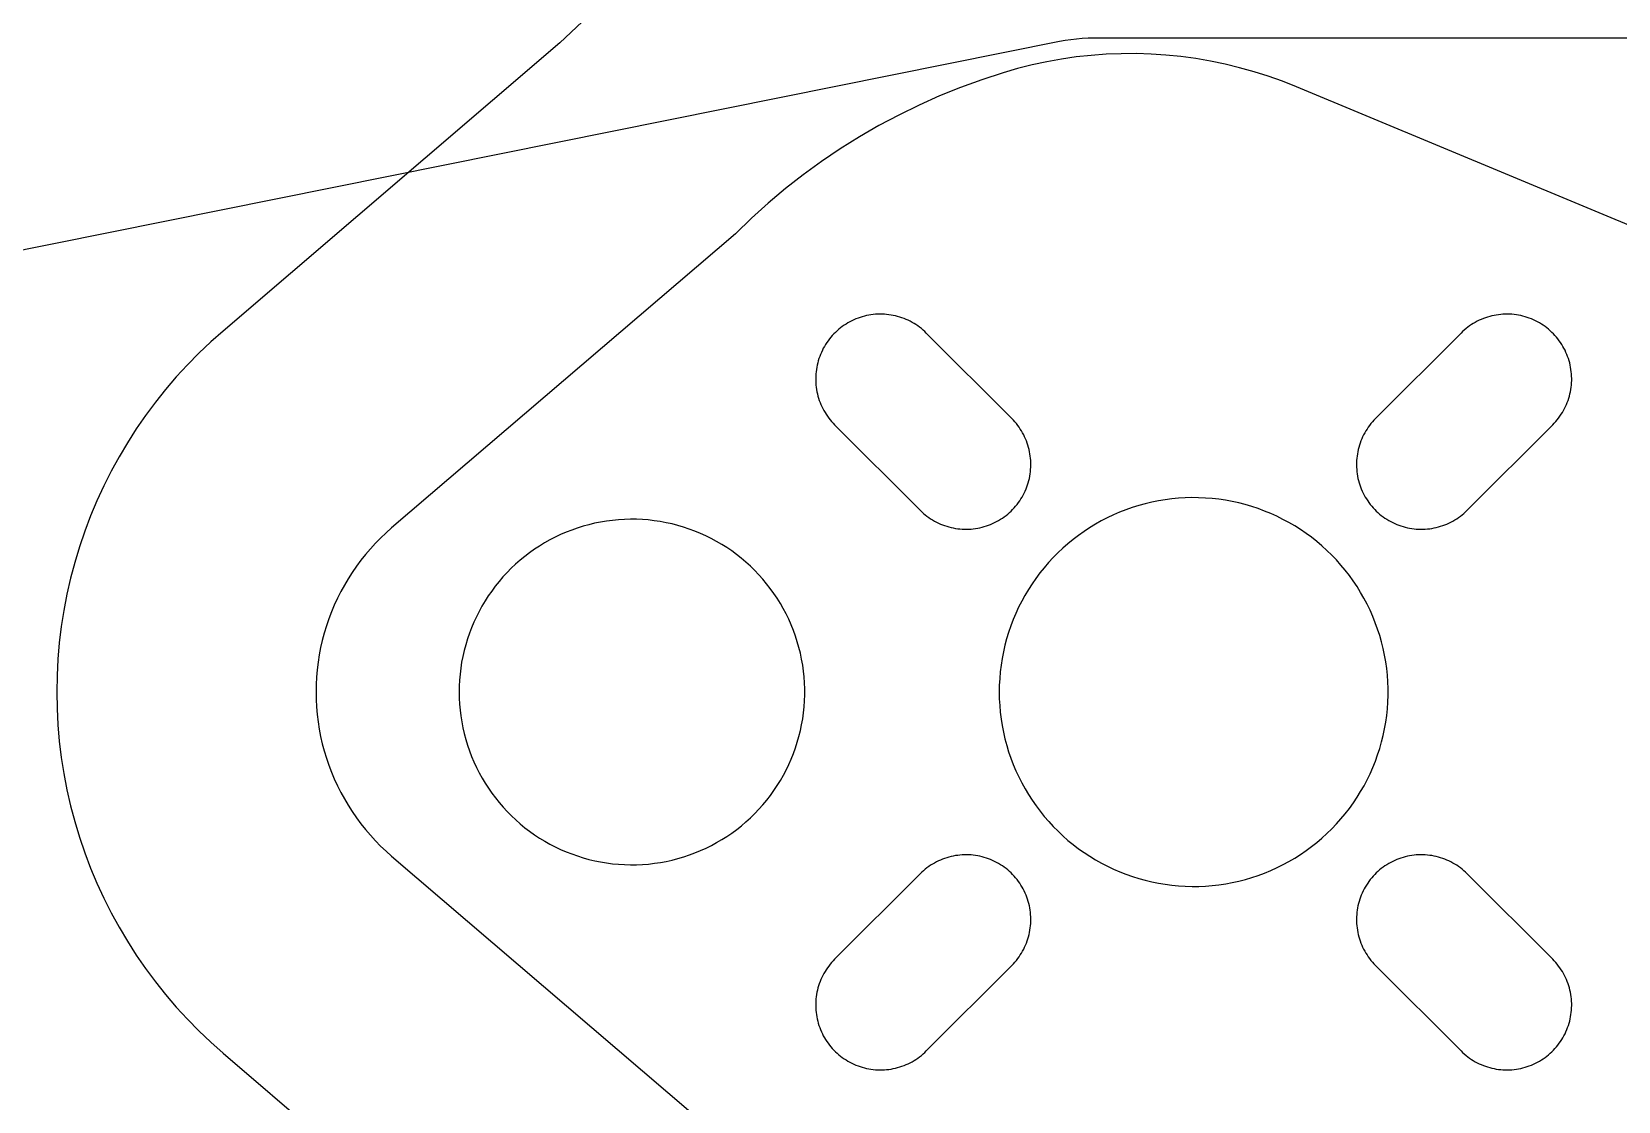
# Model space of a CAD drawing. Header units: millimetres. Extents: x 586 to 986, y -25 to 475.
# Drawn here: x 795.77 to 832.48, y 1.88 to 26.64 of the extents above; entities that cross this region are included whole.
import ezdxf

# ---------------------------------------------------------------- set-up
doc = ezdxf.new("R2010")
doc.units = ezdxf.units.MM
doc.header["$MEASUREMENT"] = 0
doc.layers.add('auxiliares', color=4, linetype='Continuous', true_color=0x00ffff)
doc.layers.add('corte', color=1, linetype='Continuous', true_color=0xff0000)

msp = doc.modelspace()

# ---------------------------------------------------------------- linework, layer by layer
at = {"layer": 'auxiliares'}
for p, q in [((808.505, 26.874), (807.987, 26.385)), ((819.554, 26.424), (819.684, 26.448)), ((819.684, 26.448), (819.815, 26.468)), ((819.815, 26.468), (819.947, 26.483)), ((819.947, 26.483), (820.079, 26.494)), ((820.079, 26.494), (820.211, 26.5)), ((820.211, 26.5), (820.343, 26.503)), ((820.343, 26.503), (892.347, 26.503)), ((792.115, 20.904), (819.554, 26.424)), ((807.987, 26.385), (800.194, 19.716)), ((799.91, 19.464), (799.634, 19.203)), ((800.194, 19.716), (799.91, 19.464)), ((799.634, 19.203), (799.368, 18.932)), ((799.368, 18.932), (799.112, 18.652)), ((798.865, 18.363), (798.628, 18.067)), ((799.112, 18.652), (798.865, 18.363)), ((798.628, 18.067), (798.402, 17.762)), ((798.402, 17.762), (798.186, 17.449)), ((798.186, 17.449), (797.982, 17.13)), ((797.982, 17.13), (797.788, 16.803)), ((797.788, 16.803), (797.606, 16.47)), ((797.606, 16.47), (797.435, 16.131)), ((797.435, 16.131), (797.276, 15.786)), ((797.13, 15.436), (796.995, 15.081)), ((797.276, 15.786), (797.13, 15.436)), ((796.995, 15.081), (796.873, 14.721)), ((796.873, 14.721), (796.763, 14.358)), ((796.763, 14.358), (796.666, 13.991)), ((796.666, 13.991), (796.581, 13.621)), ((796.581, 13.621), (796.51, 13.248)), ((796.51, 13.248), (796.451, 12.873)), ((796.451, 12.873), (796.405, 12.496)), ((796.405, 12.496), (796.372, 12.117)), ((796.372, 12.117), (796.353, 11.738)), ((796.353, 11.738), (796.346, 11.359)), ((796.346, 11.359), (796.353, 10.979)), ((796.353, 10.979), (796.372, 10.6)), ((796.372, 10.6), (796.405, 10.222)), ((796.405, 10.222), (796.451, 9.845)), ((796.451, 9.845), (796.51, 9.47)), ((796.51, 9.47), (796.581, 9.097)), ((796.581, 9.097), (796.666, 8.727)), ((796.666, 8.727), (796.763, 8.36)), ((796.763, 8.36), (796.873, 7.996)), ((796.873, 7.996), (796.995, 7.637)), ((796.995, 7.637), (797.13, 7.282)), ((797.13, 7.282), (797.276, 6.932)), ((797.276, 6.932), (797.435, 6.587)), ((797.435, 6.587), (797.606, 6.247)), ((797.606, 6.247), (797.788, 5.914)), ((797.788, 5.914), (797.982, 5.588)), ((797.982, 5.588), (798.186, 5.268)), ((798.186, 5.268), (798.402, 4.956)), ((798.402, 4.956), (798.628, 4.651)), ((798.628, 4.651), (798.865, 4.354)), ((798.865, 4.354), (799.112, 4.065)), ((799.112, 4.065), (799.368, 3.785)), ((799.368, 3.785), (799.634, 3.515)), ((799.634, 3.515), (799.91, 3.253)), ((799.91, 3.253), (800.194, 3.001)), ((800.194, 3.001), (807.987, -3.668))]:
    msp.add_line(p, q, dxfattribs=at)
at = {"layer": 'corte', "linetype": 'Continuous', "lineweight": 25}
for p, q in [((820.284, 26.097), (819.939, 26.06)), ((820.629, 26.122), (820.284, 26.097)), ((820.976, 26.136), (820.629, 26.122)), ((821.322, 26.137), (820.976, 26.136)), ((821.669, 26.126), (821.322, 26.137)), ((822.014, 26.103), (821.669, 26.126)), ((822.359, 26.069), (822.014, 26.103)), ((822.703, 26.022), (822.359, 26.069)), ((818.58, 25.792), (818.247, 25.696)), ((818.916, 25.877), (818.58, 25.792)), ((819.255, 25.949), (818.916, 25.877)), ((819.596, 26.01), (819.255, 25.949)), ((819.939, 26.06), (819.596, 26.01)), ((823.044, 25.964), (822.703, 26.022)), ((823.384, 25.893), (823.044, 25.964)), ((823.72, 25.811), (823.384, 25.893)), ((824.054, 25.718), (823.72, 25.811)), ((824.384, 25.613), (824.054, 25.718)), ((817.261, 25.355), (816.777, 25.159)), ((817.751, 25.534), (817.261, 25.355)), ((818.247, 25.696), (817.751, 25.534)), ((824.711, 25.496), (824.384, 25.613)), ((825.033, 25.369), (824.711, 25.496)), ((844.81, 17.128), (825.033, 25.369)), ((816.777, 25.159), (816.301, 24.946)), ((815.832, 24.716), (815.372, 24.471)), ((816.301, 24.946), (815.832, 24.716)), ((815.372, 24.471), (814.92, 24.21)), ((814.478, 23.933), (814.045, 23.641)), ((814.92, 24.21), (814.478, 23.933)), ((814.045, 23.641), (813.623, 23.334)), ((813.623, 23.334), (813.212, 23.012)), ((813.212, 23.012), (812.813, 22.677)), ((812.813, 22.677), (812.425, 22.328)), ((812.425, 22.328), (812.05, 21.965)), ((812.05, 21.965), (804.095, 15.157)), ((814.567, 19.848), (814.525, 19.818)), ((814.611, 19.877), (814.567, 19.848)), ((814.655, 19.903), (814.611, 19.877)), ((814.7, 19.929), (814.655, 19.903)), ((814.746, 19.952), (814.7, 19.929)), ((814.793, 19.974), (814.746, 19.952)), ((814.841, 19.995), (814.793, 19.974)), ((814.889, 20.014), (814.841, 19.995)), ((814.938, 20.031), (814.889, 20.014)), ((814.987, 20.046), (814.938, 20.031)), ((815.037, 20.06), (814.987, 20.046)), ((815.087, 20.072), (815.037, 20.06)), ((815.138, 20.082), (815.087, 20.072)), ((815.189, 20.09), (815.138, 20.082)), ((815.241, 20.097), (815.189, 20.09)), ((815.292, 20.102), (815.241, 20.097)), ((815.344, 20.105), (815.292, 20.102)), ((815.396, 20.106), (815.344, 20.105)), ((815.447, 20.106), (815.396, 20.106)), ((815.499, 20.104), (815.447, 20.106)), ((815.551, 20.1), (815.499, 20.104)), ((815.602, 20.094), (815.551, 20.1)), ((815.653, 20.086), (815.602, 20.094)), ((815.704, 20.077), (815.653, 20.086)), ((815.755, 20.066), (815.704, 20.077)), ((815.805, 20.053), (815.755, 20.066)), ((815.855, 20.039), (815.805, 20.053)), ((815.904, 20.022), (815.855, 20.039)), ((815.953, 20.004), (815.904, 20.022)), ((816, 19.985), (815.953, 20.004)), ((816.048, 19.964), (816, 19.985)), ((816.094, 19.941), (816.048, 19.964)), ((816.14, 19.916), (816.094, 19.941)), ((816.185, 19.89), (816.14, 19.916)), ((816.228, 19.863), (816.185, 19.89)), ((816.271, 19.834), (816.228, 19.863)), ((816.313, 19.803), (816.271, 19.834)), ((829.042, 19.834), (829, 19.803)), ((829.084, 19.863), (829.042, 19.834)), ((829.128, 19.89), (829.084, 19.863)), ((829.173, 19.916), (829.128, 19.89)), ((829.219, 19.941), (829.173, 19.916)), ((829.265, 19.964), (829.219, 19.941)), ((829.312, 19.985), (829.265, 19.964)), ((829.36, 20.004), (829.312, 19.985)), ((829.409, 20.022), (829.36, 20.004)), ((829.458, 20.039), (829.409, 20.022)), ((829.508, 20.053), (829.458, 20.039)), ((829.558, 20.066), (829.508, 20.053)), ((829.608, 20.077), (829.558, 20.066)), ((829.659, 20.086), (829.608, 20.077)), ((829.711, 20.094), (829.659, 20.086)), ((829.762, 20.1), (829.711, 20.094)), ((829.814, 20.104), (829.762, 20.1)), ((829.865, 20.106), (829.814, 20.104)), ((829.917, 20.106), (829.865, 20.106)), ((829.969, 20.105), (829.917, 20.106)), ((830.021, 20.102), (829.969, 20.105)), ((830.072, 20.097), (830.021, 20.102)), ((830.124, 20.09), (830.072, 20.097)), ((830.175, 20.082), (830.124, 20.09)), ((830.225, 20.072), (830.175, 20.082)), ((830.276, 20.06), (830.225, 20.072)), ((830.326, 20.046), (830.276, 20.06)), ((830.375, 20.031), (830.326, 20.046)), ((830.424, 20.014), (830.375, 20.031)), ((830.472, 19.995), (830.424, 20.014)), ((830.52, 19.974), (830.472, 19.995)), ((830.567, 19.952), (830.52, 19.974)), ((830.613, 19.929), (830.567, 19.952)), ((830.658, 19.903), (830.613, 19.929)), ((830.702, 19.877), (830.658, 19.903)), ((830.746, 19.848), (830.702, 19.877)), ((830.788, 19.818), (830.746, 19.848)), ((814.197, 19.49), (814.167, 19.448)), ((814.228, 19.532), (814.197, 19.49)), ((814.26, 19.572), (814.228, 19.532)), ((814.294, 19.611), (814.26, 19.572)), ((814.33, 19.649), (814.294, 19.611)), ((814.366, 19.685), (814.33, 19.649)), ((814.404, 19.721), (814.366, 19.685)), ((814.443, 19.755), (814.404, 19.721)), ((814.483, 19.787), (814.443, 19.755)), ((814.525, 19.818), (814.483, 19.787)), ((816.354, 19.771), (816.313, 19.803)), ((816.394, 19.738), (816.354, 19.771)), ((816.432, 19.703), (816.394, 19.738)), ((816.469, 19.667), (816.432, 19.703)), ((818.449, 17.687), (816.469, 19.667)), ((828.844, 19.667), (826.864, 17.687)), ((828.881, 19.703), (828.844, 19.667)), ((828.919, 19.738), (828.881, 19.703)), ((828.959, 19.771), (828.919, 19.738)), ((829, 19.803), (828.959, 19.771)), ((830.829, 19.787), (830.788, 19.818)), ((830.87, 19.755), (830.829, 19.787)), ((830.909, 19.721), (830.87, 19.755)), ((830.946, 19.685), (830.909, 19.721)), ((830.983, 19.649), (830.946, 19.685)), ((831.018, 19.611), (830.983, 19.649)), ((831.052, 19.572), (831.018, 19.611)), ((831.085, 19.532), (831.052, 19.572)), ((831.116, 19.49), (831.085, 19.532)), ((831.146, 19.448), (831.116, 19.49)), ((814.002, 19.126), (813.984, 19.077)), ((814.02, 19.175), (814.002, 19.126)), ((814.041, 19.222), (814.02, 19.175)), ((814.063, 19.269), (814.041, 19.222)), ((814.086, 19.315), (814.063, 19.269)), ((814.112, 19.36), (814.086, 19.315)), ((814.138, 19.405), (814.112, 19.36)), ((814.167, 19.448), (814.138, 19.405)), ((831.174, 19.405), (831.146, 19.448)), ((831.201, 19.36), (831.174, 19.405)), ((831.226, 19.315), (831.201, 19.36)), ((831.25, 19.269), (831.226, 19.315)), ((831.272, 19.222), (831.25, 19.269)), ((831.293, 19.175), (831.272, 19.222)), ((831.311, 19.126), (831.293, 19.175)), ((831.328, 19.077), (831.311, 19.126)), ((813.918, 18.774), (813.913, 18.723)), ((813.925, 18.826), (813.918, 18.774)), ((813.933, 18.877), (813.925, 18.826)), ((813.943, 18.928), (813.933, 18.877)), ((813.955, 18.978), (813.943, 18.928)), ((813.969, 19.028), (813.955, 18.978)), ((813.984, 19.077), (813.969, 19.028)), ((831.344, 19.028), (831.328, 19.077)), ((831.358, 18.978), (831.344, 19.028)), ((831.369, 18.928), (831.358, 18.978)), ((831.38, 18.877), (831.369, 18.928)), ((831.388, 18.826), (831.38, 18.877)), ((831.395, 18.774), (831.388, 18.826)), ((831.4, 18.723), (831.395, 18.774)), ((813.91, 18.671), (813.909, 18.619)), ((813.909, 18.619), (813.909, 18.568)), ((813.909, 18.568), (813.911, 18.516)), ((813.913, 18.723), (813.91, 18.671)), ((813.911, 18.516), (813.915, 18.464)), ((813.915, 18.464), (813.921, 18.413)), ((813.921, 18.413), (813.929, 18.362)), ((813.929, 18.362), (813.938, 18.311)), ((831.375, 18.311), (831.384, 18.362)), ((831.384, 18.362), (831.392, 18.413)), ((831.392, 18.413), (831.398, 18.464)), ((831.398, 18.464), (831.402, 18.516)), ((831.403, 18.671), (831.4, 18.723)), ((831.402, 18.516), (831.404, 18.568)), ((831.404, 18.619), (831.403, 18.671)), ((831.404, 18.568), (831.404, 18.619)), ((813.938, 18.311), (813.949, 18.26)), ((813.949, 18.26), (813.962, 18.21)), ((813.962, 18.21), (813.976, 18.16)), ((813.976, 18.16), (813.993, 18.111)), ((813.993, 18.111), (814.011, 18.063)), ((814.011, 18.063), (814.03, 18.015)), ((814.03, 18.015), (814.052, 17.967)), ((831.261, 17.967), (831.283, 18.015)), ((831.283, 18.015), (831.302, 18.063)), ((831.302, 18.063), (831.32, 18.111)), ((831.32, 18.111), (831.336, 18.16)), ((831.336, 18.16), (831.351, 18.21)), ((831.351, 18.21), (831.364, 18.26)), ((831.364, 18.26), (831.375, 18.311)), ((814.052, 17.967), (814.074, 17.921)), ((814.074, 17.921), (814.099, 17.875)), ((814.099, 17.875), (814.125, 17.83)), ((814.125, 17.83), (814.152, 17.787)), ((814.152, 17.787), (814.181, 17.744)), ((814.181, 17.744), (814.212, 17.702)), ((814.212, 17.702), (814.244, 17.661)), ((814.244, 17.661), (814.277, 17.622)), ((818.485, 17.65), (818.449, 17.687)), ((818.52, 17.612), (818.485, 17.65)), ((826.828, 17.65), (826.793, 17.612)), ((826.864, 17.687), (826.828, 17.65)), ((831.036, 17.622), (831.069, 17.661)), ((831.069, 17.661), (831.101, 17.702)), ((831.101, 17.702), (831.131, 17.744)), ((831.131, 17.744), (831.16, 17.787)), ((831.16, 17.787), (831.188, 17.83)), ((831.188, 17.83), (831.214, 17.875)), ((831.214, 17.875), (831.238, 17.921)), ((831.238, 17.921), (831.261, 17.967)), ((814.277, 17.622), (814.312, 17.583)), ((814.312, 17.583), (814.348, 17.546)), ((814.348, 17.546), (816.328, 15.566)), ((818.553, 17.572), (818.52, 17.612)), ((818.585, 17.531), (818.553, 17.572)), ((818.616, 17.489), (818.585, 17.531)), ((818.645, 17.446), (818.616, 17.489)), ((818.672, 17.403), (818.645, 17.446)), ((818.698, 17.358), (818.672, 17.403)), ((818.723, 17.312), (818.698, 17.358)), ((818.745, 17.266), (818.723, 17.312)), ((818.767, 17.219), (818.745, 17.266)), ((826.567, 17.266), (826.546, 17.219)), ((826.59, 17.312), (826.567, 17.266)), ((826.615, 17.358), (826.59, 17.312)), ((826.641, 17.403), (826.615, 17.358)), ((826.668, 17.446), (826.641, 17.403)), ((826.697, 17.489), (826.668, 17.446)), ((826.728, 17.531), (826.697, 17.489)), ((826.76, 17.572), (826.728, 17.531)), ((826.793, 17.612), (826.76, 17.572)), ((828.985, 15.566), (830.965, 17.546)), ((830.965, 17.546), (831.001, 17.583)), ((831.001, 17.583), (831.036, 17.622)), ((818.786, 17.171), (818.767, 17.219)), ((818.804, 17.122), (818.786, 17.171)), ((818.821, 17.073), (818.804, 17.122)), ((818.835, 17.023), (818.821, 17.073)), ((818.848, 16.973), (818.835, 17.023)), ((818.859, 16.922), (818.848, 16.973)), ((818.868, 16.871), (818.859, 16.922)), ((826.454, 16.922), (826.444, 16.871)), ((826.465, 16.973), (826.454, 16.922)), ((826.478, 17.023), (826.465, 16.973)), ((826.492, 17.073), (826.478, 17.023)), ((826.509, 17.122), (826.492, 17.073)), ((826.526, 17.171), (826.509, 17.122)), ((826.546, 17.219), (826.526, 17.171)), ((818.876, 16.82), (818.868, 16.871)), ((818.882, 16.769), (818.876, 16.82)), ((818.886, 16.717), (818.882, 16.769)), ((818.884, 16.51), (818.887, 16.562)), ((818.888, 16.665), (818.886, 16.717)), ((818.887, 16.562), (818.888, 16.614)), ((818.888, 16.614), (818.888, 16.665)), ((826.425, 16.665), (826.424, 16.614)), ((826.424, 16.614), (826.426, 16.562)), ((826.427, 16.717), (826.425, 16.665)), ((826.426, 16.562), (826.429, 16.51)), ((826.431, 16.769), (826.427, 16.717)), ((826.437, 16.82), (826.431, 16.769)), ((826.444, 16.871), (826.437, 16.82)), ((818.796, 16.107), (818.813, 16.156)), ((818.813, 16.156), (818.828, 16.205)), ((818.828, 16.205), (818.842, 16.255)), ((818.842, 16.255), (818.854, 16.305)), ((818.854, 16.305), (818.864, 16.356)), ((818.864, 16.356), (818.872, 16.407)), ((818.872, 16.407), (818.879, 16.459)), ((818.879, 16.459), (818.884, 16.51)), ((826.429, 16.51), (826.434, 16.459)), ((826.434, 16.459), (826.44, 16.407)), ((826.44, 16.407), (826.449, 16.356)), ((826.449, 16.356), (826.459, 16.305)), ((826.459, 16.305), (826.471, 16.255)), ((826.471, 16.255), (826.485, 16.205)), ((826.485, 16.205), (826.5, 16.156)), ((826.5, 16.156), (826.517, 16.107)), ((818.63, 15.785), (818.659, 15.829)), ((818.659, 15.829), (818.685, 15.873)), ((818.685, 15.873), (818.711, 15.918)), ((818.711, 15.918), (818.734, 15.964)), ((818.734, 15.964), (818.756, 16.011)), ((818.756, 16.011), (818.777, 16.059)), ((818.777, 16.059), (818.796, 16.107)), ((821.993, 15.81), (821.839, 15.784)), ((822.148, 15.83), (821.993, 15.81)), ((822.304, 15.845), (822.148, 15.83)), ((822.46, 15.854), (822.304, 15.845)), ((822.616, 15.858), (822.46, 15.854)), ((822.772, 15.857), (822.616, 15.858)), ((822.928, 15.85), (822.772, 15.857)), ((823.084, 15.838), (822.928, 15.85)), ((823.239, 15.821), (823.084, 15.838)), ((823.394, 15.798), (823.239, 15.821)), ((823.547, 15.77), (823.394, 15.798)), ((826.517, 16.107), (826.536, 16.059)), ((826.536, 16.059), (826.557, 16.011)), ((826.557, 16.011), (826.579, 15.964)), ((826.579, 15.964), (826.602, 15.918)), ((826.602, 15.918), (826.627, 15.873)), ((826.627, 15.873), (826.654, 15.829)), ((826.654, 15.829), (826.683, 15.785)), ((816.328, 15.566), (816.365, 15.53)), ((816.365, 15.53), (816.404, 15.495)), ((816.404, 15.495), (816.443, 15.462)), ((816.443, 15.462), (816.484, 15.43)), ((816.484, 15.43), (816.526, 15.4)), ((818.272, 15.415), (818.314, 15.446)), ((818.314, 15.446), (818.354, 15.478)), ((818.354, 15.478), (818.393, 15.512)), ((818.393, 15.512), (818.431, 15.548)), ((818.431, 15.548), (818.467, 15.584)), ((818.467, 15.584), (818.503, 15.622)), ((818.503, 15.622), (818.537, 15.661)), ((818.537, 15.661), (818.569, 15.702)), ((818.569, 15.702), (818.6, 15.743)), ((818.6, 15.743), (818.63, 15.785)), ((820.799, 15.457), (820.657, 15.39)), ((820.942, 15.519), (820.799, 15.457)), ((821.087, 15.576), (820.942, 15.519)), ((821.235, 15.628), (821.087, 15.576)), ((821.384, 15.675), (821.235, 15.628)), ((821.534, 15.717), (821.384, 15.675)), ((821.686, 15.753), (821.534, 15.717)), ((821.839, 15.784), (821.686, 15.753)), ((823.7, 15.736), (823.547, 15.77)), ((823.851, 15.697), (823.7, 15.736)), ((824.001, 15.653), (823.851, 15.697)), ((824.149, 15.604), (824.001, 15.653)), ((824.296, 15.549), (824.149, 15.604)), ((824.44, 15.49), (824.296, 15.549)), ((824.582, 15.426), (824.44, 15.49)), ((824.722, 15.356), (824.582, 15.426)), ((826.683, 15.785), (826.712, 15.743)), ((826.712, 15.743), (826.744, 15.702)), ((826.744, 15.702), (826.776, 15.661)), ((826.776, 15.661), (826.81, 15.622)), ((826.81, 15.622), (826.846, 15.584)), ((826.846, 15.584), (826.882, 15.548)), ((826.882, 15.548), (826.92, 15.512)), ((826.92, 15.512), (826.959, 15.478)), ((826.959, 15.478), (826.999, 15.446)), ((826.999, 15.446), (827.041, 15.415)), ((828.787, 15.4), (828.829, 15.43)), ((828.829, 15.43), (828.87, 15.462)), ((828.87, 15.462), (828.909, 15.495)), ((828.909, 15.495), (828.948, 15.53)), ((828.948, 15.53), (828.985, 15.566)), ((804.095, 15.157), (803.966, 15.043)), ((808.132, 15.057), (808.005, 15.002)), ((808.262, 15.108), (808.132, 15.057)), ((808.393, 15.154), (808.262, 15.108)), ((808.525, 15.195), (808.393, 15.154)), ((808.659, 15.232), (808.525, 15.195)), ((808.794, 15.265), (808.659, 15.232)), ((808.93, 15.292), (808.794, 15.265)), ((809.067, 15.315), (808.93, 15.292)), ((809.205, 15.333), (809.067, 15.315)), ((809.343, 15.346), (809.205, 15.333)), ((809.482, 15.355), (809.343, 15.346)), ((809.62, 15.358), (809.482, 15.355)), ((809.759, 15.357), (809.62, 15.358)), ((809.898, 15.351), (809.759, 15.357)), ((810.036, 15.341), (809.898, 15.351)), ((810.174, 15.325), (810.036, 15.341)), ((810.312, 15.305), (810.174, 15.325)), ((810.448, 15.279), (810.312, 15.305)), ((810.584, 15.25), (810.448, 15.279)), ((810.718, 15.215), (810.584, 15.25)), ((810.852, 15.176), (810.718, 15.215)), ((810.983, 15.132), (810.852, 15.176)), ((811.113, 15.084), (810.983, 15.132)), ((811.242, 15.031), (811.113, 15.084)), ((816.526, 15.4), (816.569, 15.37)), ((816.569, 15.37), (816.612, 15.343)), ((816.612, 15.343), (816.657, 15.317)), ((816.657, 15.317), (816.703, 15.292)), ((816.703, 15.292), (816.749, 15.27)), ((816.749, 15.27), (816.797, 15.248)), ((816.797, 15.248), (816.844, 15.229)), ((816.844, 15.229), (816.893, 15.211)), ((816.893, 15.211), (816.942, 15.195)), ((816.942, 15.195), (816.992, 15.18)), ((816.992, 15.18), (817.042, 15.167)), ((817.042, 15.167), (817.093, 15.156)), ((817.093, 15.156), (817.144, 15.147)), ((817.144, 15.147), (817.195, 15.139)), ((817.195, 15.139), (817.246, 15.133)), ((817.246, 15.133), (817.298, 15.129)), ((817.298, 15.129), (817.35, 15.127)), ((817.35, 15.127), (817.401, 15.127)), ((817.401, 15.127), (817.453, 15.128)), ((817.453, 15.128), (817.505, 15.131)), ((817.505, 15.131), (817.556, 15.136)), ((817.556, 15.136), (817.608, 15.143)), ((817.608, 15.143), (817.659, 15.151)), ((817.659, 15.151), (817.71, 15.161)), ((817.71, 15.161), (817.76, 15.173)), ((817.76, 15.173), (817.81, 15.187)), ((817.81, 15.187), (817.859, 15.202)), ((817.859, 15.202), (817.908, 15.22)), ((817.908, 15.22), (817.957, 15.238)), ((817.957, 15.238), (818.004, 15.259)), ((818.004, 15.259), (818.051, 15.281)), ((818.051, 15.281), (818.097, 15.304)), ((818.097, 15.304), (818.142, 15.33)), ((818.142, 15.33), (818.187, 15.357)), ((818.187, 15.357), (818.23, 15.385)), ((818.23, 15.385), (818.272, 15.415)), ((820.119, 15.075), (819.991, 14.985)), ((820.249, 15.161), (820.119, 15.075)), ((820.383, 15.242), (820.249, 15.161)), ((820.519, 15.319), (820.383, 15.242)), ((820.657, 15.39), (820.519, 15.319)), ((824.86, 15.282), (824.722, 15.356)), ((824.995, 15.203), (824.86, 15.282)), ((825.127, 15.12), (824.995, 15.203)), ((825.256, 15.032), (825.127, 15.12)), ((827.041, 15.415), (827.083, 15.385)), ((827.083, 15.385), (827.126, 15.357)), ((827.126, 15.357), (827.171, 15.33)), ((827.171, 15.33), (827.216, 15.304)), ((827.216, 15.304), (827.262, 15.281)), ((827.262, 15.281), (827.309, 15.259)), ((827.309, 15.259), (827.356, 15.238)), ((827.356, 15.238), (827.405, 15.22)), ((827.405, 15.22), (827.453, 15.202)), ((827.453, 15.202), (827.503, 15.187)), ((827.503, 15.187), (827.553, 15.173)), ((827.553, 15.173), (827.603, 15.161)), ((827.603, 15.161), (827.654, 15.151)), ((827.654, 15.151), (827.705, 15.143)), ((827.705, 15.143), (827.756, 15.136)), ((827.756, 15.136), (827.808, 15.131)), ((827.808, 15.131), (827.86, 15.128)), ((827.86, 15.128), (827.911, 15.127)), ((827.911, 15.127), (827.963, 15.127)), ((827.963, 15.127), (828.015, 15.129)), ((828.015, 15.129), (828.067, 15.133)), ((828.067, 15.133), (828.118, 15.139)), ((828.118, 15.139), (828.169, 15.147)), ((828.169, 15.147), (828.22, 15.156)), ((828.22, 15.156), (828.271, 15.167)), ((828.271, 15.167), (828.321, 15.18)), ((828.321, 15.18), (828.371, 15.195)), ((828.371, 15.195), (828.42, 15.211)), ((828.42, 15.211), (828.468, 15.229)), ((828.468, 15.229), (828.516, 15.248)), ((828.516, 15.248), (828.563, 15.27)), ((828.563, 15.27), (828.61, 15.292)), ((828.61, 15.292), (828.656, 15.317)), ((828.656, 15.317), (828.7, 15.343)), ((828.7, 15.343), (828.744, 15.37)), ((828.744, 15.37), (828.787, 15.4)), ((803.72, 14.801), (803.603, 14.674)), ((803.841, 14.924), (803.72, 14.801)), ((803.966, 15.043), (803.841, 14.924)), ((807.517, 14.738), (807.401, 14.662)), ((807.635, 14.81), (807.517, 14.738)), ((807.756, 14.879), (807.635, 14.81)), ((807.88, 14.942), (807.756, 14.879)), ((808.005, 15.002), (807.88, 14.942)), ((811.368, 14.974), (811.242, 15.031)), ((811.493, 14.912), (811.368, 14.974)), ((811.615, 14.846), (811.493, 14.912)), ((811.735, 14.776), (811.615, 14.846)), ((811.852, 14.702), (811.735, 14.776)), ((811.967, 14.624), (811.852, 14.702)), ((819.629, 14.688), (819.515, 14.581)), ((819.746, 14.791), (819.629, 14.688)), ((819.867, 14.89), (819.746, 14.791)), ((819.991, 14.985), (819.867, 14.89)), ((825.382, 14.94), (825.256, 15.032)), ((825.504, 14.843), (825.382, 14.94)), ((825.624, 14.742), (825.504, 14.843)), ((825.739, 14.637), (825.624, 14.742)), ((803.383, 14.408), (803.281, 14.269)), ((803.491, 14.543), (803.383, 14.408)), ((803.603, 14.674), (803.491, 14.543)), ((807.07, 14.41), (806.965, 14.318)), ((807.177, 14.497), (807.07, 14.41)), ((807.287, 14.582), (807.177, 14.497)), ((807.401, 14.662), (807.287, 14.582)), ((812.079, 14.542), (811.967, 14.624)), ((812.188, 14.456), (812.079, 14.542)), ((812.294, 14.366), (812.188, 14.456)), ((812.397, 14.273), (812.294, 14.366)), ((819.299, 14.355), (819.197, 14.237)), ((819.405, 14.47), (819.299, 14.355)), ((819.515, 14.581), (819.405, 14.47)), ((825.851, 14.528), (825.739, 14.637)), ((825.959, 14.415), (825.851, 14.528)), ((826.063, 14.299), (825.959, 14.415)), ((803.09, 13.982), (803.002, 13.833)), ((803.183, 14.127), (803.09, 13.982)), ((803.281, 14.269), (803.183, 14.127)), ((806.672, 14.022), (806.581, 13.917)), ((806.766, 14.124), (806.672, 14.022)), ((806.864, 14.223), (806.766, 14.124)), ((806.965, 14.318), (806.864, 14.223)), ((812.496, 14.176), (812.397, 14.273)), ((812.592, 14.075), (812.496, 14.176)), ((812.685, 13.972), (812.592, 14.075)), ((812.774, 13.865), (812.685, 13.972)), ((819.006, 13.99), (818.917, 13.862)), ((819.099, 14.115), (819.006, 13.99)), ((819.197, 14.237), (819.099, 14.115)), ((826.163, 14.179), (826.063, 14.299)), ((826.259, 14.055), (826.163, 14.179)), ((826.35, 13.929), (826.259, 14.055)), ((802.919, 13.682), (802.841, 13.528)), ((803.002, 13.833), (802.919, 13.682)), ((806.411, 13.697), (806.332, 13.583)), ((806.495, 13.809), (806.411, 13.697)), ((806.581, 13.917), (806.495, 13.809)), ((812.859, 13.756), (812.774, 13.865)), ((812.94, 13.643), (812.859, 13.756)), ((813.017, 13.528), (812.94, 13.643)), ((818.752, 13.596), (818.677, 13.459)), ((818.832, 13.73), (818.752, 13.596)), ((818.917, 13.862), (818.832, 13.73)), ((826.437, 13.799), (826.35, 13.929)), ((826.52, 13.666), (826.437, 13.799)), ((826.598, 13.531), (826.52, 13.666)), ((802.769, 13.371), (802.702, 13.212)), ((802.841, 13.528), (802.769, 13.371)), ((806.119, 13.226), (806.056, 13.102)), ((806.186, 13.347), (806.119, 13.226)), ((806.257, 13.467), (806.186, 13.347)), ((806.332, 13.583), (806.257, 13.467)), ((813.091, 13.41), (813.017, 13.528)), ((813.16, 13.289), (813.091, 13.41)), ((813.225, 13.167), (813.16, 13.289)), ((818.606, 13.32), (818.541, 13.178)), ((818.677, 13.459), (818.606, 13.32)), ((826.671, 13.392), (826.598, 13.531)), ((826.739, 13.252), (826.671, 13.392)), ((826.802, 13.109), (826.739, 13.252)), ((802.586, 12.887), (802.536, 12.722)), ((802.641, 13.05), (802.586, 12.887)), ((802.702, 13.212), (802.641, 13.05)), ((805.998, 12.976), (805.944, 12.848)), ((806.056, 13.102), (805.998, 12.976)), ((813.285, 13.042), (813.225, 13.167)), ((813.341, 12.915), (813.285, 13.042)), ((813.393, 12.786), (813.341, 12.915)), ((818.424, 12.888), (818.374, 12.74)), ((818.48, 13.034), (818.424, 12.888)), ((818.541, 13.178), (818.48, 13.034)), ((826.86, 12.964), (826.802, 13.109)), ((826.913, 12.817), (826.86, 12.964)), ((802.491, 12.555), (802.453, 12.387)), ((802.536, 12.722), (802.491, 12.555)), ((805.85, 12.587), (805.809, 12.454)), ((805.895, 12.718), (805.85, 12.587)), ((805.944, 12.848), (805.895, 12.718)), ((813.44, 12.655), (813.393, 12.786)), ((813.483, 12.523), (813.44, 12.655)), ((813.521, 12.39), (813.483, 12.523)), ((818.328, 12.591), (818.288, 12.44)), ((818.374, 12.74), (818.328, 12.591)), ((826.962, 12.669), (826.913, 12.817)), ((827.004, 12.518), (826.962, 12.669)), ((827.042, 12.367), (827.004, 12.518)), ((802.42, 12.217), (802.394, 12.047)), ((802.453, 12.387), (802.42, 12.217)), ((805.743, 12.184), (805.716, 12.048)), ((805.774, 12.32), (805.743, 12.184)), ((805.809, 12.454), (805.774, 12.32)), ((813.555, 12.255), (813.521, 12.39)), ((813.583, 12.119), (813.555, 12.255)), ((813.608, 11.982), (813.583, 12.119)), ((818.224, 12.134), (818.2, 11.98)), ((818.253, 12.288), (818.224, 12.134)), ((818.288, 12.44), (818.253, 12.288)), ((827.074, 12.214), (827.042, 12.367)), ((827.101, 12.06), (827.074, 12.214)), ((802.373, 11.875), (802.358, 11.704)), ((802.394, 12.047), (802.373, 11.875)), ((805.678, 11.773), (805.666, 11.635)), ((805.695, 11.911), (805.678, 11.773)), ((805.716, 12.048), (805.695, 11.911)), ((813.627, 11.845), (813.608, 11.982)), ((813.641, 11.707), (813.627, 11.845)), ((818.181, 11.825), (818.167, 11.669)), ((818.2, 11.98), (818.181, 11.825)), ((827.123, 11.906), (827.101, 12.06)), ((827.139, 11.75), (827.123, 11.906)), ((827.15, 11.594), (827.139, 11.75)), ((802.349, 11.531), (802.346, 11.359)), ((802.358, 11.704), (802.349, 11.531)), ((805.659, 11.496), (805.656, 11.357)), ((805.666, 11.635), (805.659, 11.496)), ((813.651, 11.568), (813.641, 11.707)), ((813.656, 11.429), (813.651, 11.568)), ((813.656, 11.291), (813.656, 11.429)), ((818.159, 11.513), (818.156, 11.357)), ((818.167, 11.669), (818.159, 11.513)), ((827.156, 11.438), (827.15, 11.594)), ((827.156, 11.282), (827.156, 11.438)), ((802.346, 11.359), (802.349, 11.186)), ((802.349, 11.186), (802.358, 11.014)), ((805.656, 11.357), (805.659, 11.219)), ((805.659, 11.219), (805.666, 11.08)), ((805.666, 11.08), (805.678, 10.942)), ((813.641, 11.013), (813.651, 11.152)), ((813.651, 11.152), (813.656, 11.291)), ((818.156, 11.357), (818.159, 11.201)), ((818.159, 11.201), (818.167, 11.045)), ((818.167, 11.045), (818.181, 10.889)), ((827.14, 10.97), (827.15, 11.126)), ((827.15, 11.126), (827.156, 11.282)), ((802.358, 11.014), (802.373, 10.842)), ((802.373, 10.842), (802.394, 10.671)), ((802.394, 10.671), (802.42, 10.5)), ((805.678, 10.942), (805.695, 10.804)), ((805.695, 10.804), (805.717, 10.667)), ((805.717, 10.667), (805.743, 10.53)), ((813.584, 10.601), (813.608, 10.738)), ((813.608, 10.738), (813.627, 10.875)), ((813.627, 10.875), (813.641, 11.013)), ((818.181, 10.889), (818.2, 10.734)), ((818.2, 10.734), (818.224, 10.58)), ((827.075, 10.506), (827.102, 10.66)), ((827.102, 10.66), (827.123, 10.815)), ((827.123, 10.815), (827.14, 10.97)), ((802.42, 10.5), (802.453, 10.331)), ((802.453, 10.331), (802.491, 10.162)), ((805.743, 10.53), (805.774, 10.395)), ((805.774, 10.395), (805.81, 10.261)), ((813.484, 10.197), (813.522, 10.33)), ((813.522, 10.33), (813.555, 10.465)), ((813.555, 10.465), (813.584, 10.601)), ((818.224, 10.58), (818.254, 10.427)), ((818.254, 10.427), (818.289, 10.274)), ((827.005, 10.202), (827.043, 10.353)), ((827.043, 10.353), (827.075, 10.506)), ((802.491, 10.162), (802.536, 9.995)), ((802.536, 9.995), (802.586, 9.83)), ((805.81, 10.261), (805.85, 10.128)), ((805.85, 10.128), (805.895, 9.997)), ((805.895, 9.997), (805.945, 9.867)), ((813.342, 9.805), (813.394, 9.934)), ((813.394, 9.934), (813.441, 10.065)), ((813.441, 10.065), (813.484, 10.197)), ((818.289, 10.274), (818.329, 10.124)), ((818.329, 10.124), (818.375, 9.974)), ((818.375, 9.974), (818.425, 9.826)), ((826.914, 9.903), (826.962, 10.051)), ((826.962, 10.051), (827.005, 10.202)), ((802.586, 9.83), (802.641, 9.667)), ((802.641, 9.667), (802.702, 9.505)), ((805.945, 9.867), (805.999, 9.739)), ((805.999, 9.739), (806.057, 9.613)), ((806.057, 9.613), (806.12, 9.489)), ((813.161, 9.43), (813.226, 9.553)), ((813.226, 9.553), (813.286, 9.678)), ((813.286, 9.678), (813.342, 9.805)), ((818.425, 9.826), (818.481, 9.68)), ((818.481, 9.68), (818.542, 9.536)), ((826.74, 9.468), (826.803, 9.611)), ((826.803, 9.611), (826.861, 9.756)), ((826.861, 9.756), (826.914, 9.903)), ((802.702, 9.505), (802.769, 9.346)), ((802.769, 9.346), (802.841, 9.19)), ((802.841, 9.19), (802.919, 9.035)), ((806.12, 9.489), (806.187, 9.368)), ((806.187, 9.368), (806.258, 9.248)), ((806.258, 9.248), (806.334, 9.132)), ((812.942, 9.077), (813.019, 9.192)), ((813.019, 9.192), (813.092, 9.31)), ((813.092, 9.31), (813.161, 9.43)), ((818.542, 9.536), (818.608, 9.395)), ((818.608, 9.395), (818.678, 9.255)), ((818.678, 9.255), (818.754, 9.119)), ((826.521, 9.054), (826.599, 9.189)), ((826.599, 9.189), (826.672, 9.327)), ((826.672, 9.327), (826.74, 9.468)), ((802.919, 9.035), (803.002, 8.884)), ((803.002, 8.884), (803.09, 8.736)), ((806.334, 9.132), (806.413, 9.018)), ((806.413, 9.018), (806.496, 8.907)), ((806.496, 8.907), (806.583, 8.798)), ((812.686, 8.747), (812.775, 8.854)), ((812.775, 8.854), (812.86, 8.964)), ((812.86, 8.964), (812.942, 9.077)), ((818.754, 9.119), (818.834, 8.985)), ((818.834, 8.985), (818.918, 8.853)), ((818.918, 8.853), (819.008, 8.725)), ((826.352, 8.791), (826.439, 8.921)), ((826.439, 8.921), (826.521, 9.054)), ((803.09, 8.736), (803.183, 8.59)), ((803.183, 8.59), (803.281, 8.448)), ((803.281, 8.448), (803.383, 8.31)), ((806.583, 8.798), (806.674, 8.693)), ((806.674, 8.693), (806.768, 8.591)), ((806.768, 8.591), (806.866, 8.493)), ((806.866, 8.493), (806.967, 8.398)), ((812.296, 8.353), (812.399, 8.447)), ((812.399, 8.447), (812.498, 8.543)), ((812.498, 8.543), (812.594, 8.644)), ((812.594, 8.644), (812.686, 8.747)), ((819.008, 8.725), (819.101, 8.6)), ((819.101, 8.6), (819.199, 8.478)), ((819.199, 8.478), (819.301, 8.36)), ((826.065, 8.421), (826.165, 8.541)), ((826.165, 8.541), (826.261, 8.665)), ((826.261, 8.665), (826.352, 8.791)), ((803.383, 8.31), (803.491, 8.175)), ((803.491, 8.175), (803.603, 8.043)), ((806.967, 8.398), (807.072, 8.306)), ((807.072, 8.306), (807.179, 8.218)), ((807.179, 8.218), (807.29, 8.134)), ((807.29, 8.134), (807.403, 8.054)), ((811.854, 8.017), (811.969, 8.095)), ((811.969, 8.095), (812.081, 8.177)), ((812.081, 8.177), (812.19, 8.263)), ((812.19, 8.263), (812.296, 8.353)), ((819.301, 8.36), (819.407, 8.245)), ((819.407, 8.245), (819.517, 8.134)), ((819.517, 8.134), (819.631, 8.027)), ((825.626, 7.977), (825.741, 8.083)), ((825.741, 8.083), (825.853, 8.192)), ((825.853, 8.192), (825.961, 8.304)), ((825.961, 8.304), (826.065, 8.421)), ((803.603, 8.043), (803.72, 7.916)), ((803.72, 7.916), (803.841, 7.793)), ((803.841, 7.793), (803.966, 7.674)), ((807.403, 8.054), (807.519, 7.978)), ((807.519, 7.978), (807.638, 7.906)), ((807.638, 7.906), (807.759, 7.838)), ((807.759, 7.838), (807.882, 7.774)), ((807.882, 7.774), (808.007, 7.714)), ((808.007, 7.714), (808.135, 7.659)), ((811.244, 7.687), (811.371, 7.745)), ((811.371, 7.745), (811.495, 7.806)), ((811.495, 7.806), (811.617, 7.872)), ((811.617, 7.872), (811.737, 7.942)), ((811.737, 7.942), (811.854, 8.017)), ((819.631, 8.027), (819.748, 7.924)), ((819.748, 7.924), (819.869, 7.826)), ((819.869, 7.826), (819.994, 7.731)), ((819.994, 7.731), (820.121, 7.641)), ((825.258, 7.687), (825.384, 7.78)), ((825.384, 7.78), (825.507, 7.876)), ((825.507, 7.876), (825.626, 7.977)), ((803.966, 7.674), (804.095, 7.56)), ((804.095, 7.56), (812.05, 0.752)), ((808.135, 7.659), (808.264, 7.609)), ((808.264, 7.609), (808.395, 7.563)), ((808.395, 7.563), (808.528, 7.521)), ((808.528, 7.521), (808.662, 7.484)), ((808.662, 7.484), (808.797, 7.452)), ((808.797, 7.452), (808.933, 7.425)), ((808.933, 7.425), (809.07, 7.402)), ((809.07, 7.402), (809.207, 7.384)), ((809.207, 7.384), (809.346, 7.371)), ((809.346, 7.371), (809.484, 7.362)), ((809.484, 7.362), (809.623, 7.359)), ((809.623, 7.359), (809.762, 7.36)), ((809.762, 7.36), (809.901, 7.366)), ((809.901, 7.366), (810.039, 7.377)), ((810.039, 7.377), (810.177, 7.393)), ((810.177, 7.393), (810.314, 7.413)), ((810.314, 7.413), (810.451, 7.438)), ((810.451, 7.438), (810.586, 7.468)), ((810.586, 7.468), (810.721, 7.503)), ((810.721, 7.503), (810.854, 7.542)), ((810.854, 7.542), (810.986, 7.586)), ((810.986, 7.586), (811.116, 7.634)), ((811.116, 7.634), (811.244, 7.687)), ((816.569, 7.347), (816.526, 7.318)), ((816.612, 7.374), (816.569, 7.347)), ((816.657, 7.4), (816.612, 7.374)), ((816.703, 7.425), (816.657, 7.4)), ((816.749, 7.448), (816.703, 7.425)), ((816.797, 7.469), (816.749, 7.448)), ((816.844, 7.489), (816.797, 7.469)), ((816.893, 7.507), (816.844, 7.489)), ((816.942, 7.523), (816.893, 7.507)), ((816.992, 7.537), (816.942, 7.523)), ((817.042, 7.55), (816.992, 7.537)), ((817.093, 7.561), (817.042, 7.55)), ((817.144, 7.571), (817.093, 7.561)), ((817.195, 7.578), (817.144, 7.571)), ((817.246, 7.584), (817.195, 7.578)), ((817.298, 7.588), (817.246, 7.584)), ((817.35, 7.59), (817.298, 7.588)), ((817.401, 7.591), (817.35, 7.59)), ((817.453, 7.589), (817.401, 7.591)), ((817.505, 7.586), (817.453, 7.589)), ((817.556, 7.581), (817.505, 7.586)), ((817.608, 7.575), (817.556, 7.581)), ((817.659, 7.566), (817.608, 7.575)), ((817.71, 7.556), (817.659, 7.566)), ((817.76, 7.544), (817.71, 7.556)), ((817.81, 7.53), (817.76, 7.544)), ((817.859, 7.515), (817.81, 7.53)), ((817.908, 7.498), (817.859, 7.515)), ((817.957, 7.479), (817.908, 7.498)), ((818.004, 7.459), (817.957, 7.479)), ((818.051, 7.436), (818.004, 7.459)), ((818.097, 7.413), (818.051, 7.436)), ((818.142, 7.388), (818.097, 7.413)), ((818.187, 7.361), (818.142, 7.388)), ((818.23, 7.332), (818.187, 7.361)), ((820.121, 7.641), (820.252, 7.555)), ((820.252, 7.555), (820.385, 7.474)), ((820.385, 7.474), (820.521, 7.397)), ((820.521, 7.397), (820.66, 7.326)), ((824.585, 7.293), (824.725, 7.362)), ((824.725, 7.362), (824.862, 7.436)), ((824.862, 7.436), (824.997, 7.515)), ((824.997, 7.515), (825.129, 7.599)), ((825.129, 7.599), (825.258, 7.687)), ((827.126, 7.361), (827.083, 7.332)), ((827.171, 7.388), (827.126, 7.361)), ((827.216, 7.413), (827.171, 7.388)), ((827.262, 7.436), (827.216, 7.413)), ((827.309, 7.459), (827.262, 7.436)), ((827.356, 7.479), (827.309, 7.459)), ((827.405, 7.498), (827.356, 7.479)), ((827.453, 7.515), (827.405, 7.498)), ((827.503, 7.53), (827.453, 7.515)), ((827.553, 7.544), (827.503, 7.53)), ((827.603, 7.556), (827.553, 7.544)), ((827.654, 7.566), (827.603, 7.556)), ((827.705, 7.575), (827.654, 7.566)), ((827.756, 7.581), (827.705, 7.575)), ((827.808, 7.586), (827.756, 7.581)), ((827.86, 7.589), (827.808, 7.586)), ((827.911, 7.591), (827.86, 7.589)), ((827.963, 7.59), (827.911, 7.591)), ((828.015, 7.588), (827.963, 7.59)), ((828.067, 7.584), (828.015, 7.588)), ((828.118, 7.578), (828.067, 7.584)), ((828.169, 7.571), (828.118, 7.578)), ((828.22, 7.561), (828.169, 7.571)), ((828.271, 7.55), (828.22, 7.561)), ((828.321, 7.537), (828.271, 7.55)), ((828.371, 7.523), (828.321, 7.537)), ((828.42, 7.507), (828.371, 7.523)), ((828.468, 7.489), (828.42, 7.507)), ((828.516, 7.469), (828.468, 7.489)), ((828.563, 7.448), (828.516, 7.469)), ((828.61, 7.425), (828.563, 7.448)), ((828.656, 7.4), (828.61, 7.425)), ((828.7, 7.374), (828.656, 7.4)), ((828.744, 7.347), (828.7, 7.374)), ((828.787, 7.318), (828.744, 7.347)), ((816.328, 7.151), (814.348, 5.171)), ((816.365, 7.187), (816.328, 7.151)), ((816.404, 7.222), (816.365, 7.187)), ((816.443, 7.255), (816.404, 7.222)), ((816.484, 7.287), (816.443, 7.255)), ((816.526, 7.318), (816.484, 7.287)), ((818.272, 7.303), (818.23, 7.332)), ((818.314, 7.271), (818.272, 7.303)), ((818.354, 7.239), (818.314, 7.271)), ((818.393, 7.205), (818.354, 7.239)), ((818.431, 7.17), (818.393, 7.205)), ((818.467, 7.133), (818.431, 7.17)), ((818.503, 7.095), (818.467, 7.133)), ((818.537, 7.056), (818.503, 7.095)), ((818.569, 7.016), (818.537, 7.056)), ((818.6, 6.974), (818.569, 7.016)), ((820.66, 7.326), (820.801, 7.259)), ((820.801, 7.259), (820.945, 7.197)), ((820.945, 7.197), (821.09, 7.14)), ((821.09, 7.14), (821.238, 7.088)), ((821.238, 7.088), (821.387, 7.042)), ((821.387, 7.042), (821.537, 7)), ((821.537, 7), (821.689, 6.964)), ((823.55, 6.948), (823.703, 6.982)), ((823.703, 6.982), (823.854, 7.021)), ((823.854, 7.021), (824.004, 7.065)), ((824.004, 7.065), (824.152, 7.114)), ((824.152, 7.114), (824.298, 7.169)), ((824.298, 7.169), (824.443, 7.228)), ((824.443, 7.228), (824.585, 7.293)), ((826.744, 7.016), (826.712, 6.974)), ((826.776, 7.056), (826.744, 7.016)), ((826.81, 7.095), (826.776, 7.056)), ((826.846, 7.133), (826.81, 7.095)), ((826.882, 7.17), (826.846, 7.133)), ((826.92, 7.205), (826.882, 7.17)), ((826.959, 7.239), (826.92, 7.205)), ((826.999, 7.271), (826.959, 7.239)), ((827.041, 7.303), (826.999, 7.271)), ((827.083, 7.332), (827.041, 7.303)), ((828.829, 7.287), (828.787, 7.318)), ((828.87, 7.255), (828.829, 7.287)), ((828.909, 7.222), (828.87, 7.255)), ((828.948, 7.187), (828.909, 7.222)), ((828.985, 7.151), (828.948, 7.187)), ((830.965, 5.171), (828.985, 7.151)), ((818.63, 6.932), (818.6, 6.974)), ((818.659, 6.889), (818.63, 6.932)), ((818.685, 6.844), (818.659, 6.889)), ((818.711, 6.799), (818.685, 6.844)), ((818.734, 6.753), (818.711, 6.799)), ((818.756, 6.706), (818.734, 6.753)), ((818.777, 6.659), (818.756, 6.706)), ((818.796, 6.61), (818.777, 6.659)), ((818.813, 6.562), (818.796, 6.61)), ((821.689, 6.964), (821.842, 6.933)), ((821.842, 6.933), (821.996, 6.907)), ((821.996, 6.907), (822.151, 6.887)), ((822.151, 6.887), (822.307, 6.872)), ((822.307, 6.872), (822.463, 6.863)), ((822.463, 6.863), (822.619, 6.859)), ((822.619, 6.859), (822.775, 6.86)), ((822.775, 6.86), (822.931, 6.867)), ((822.931, 6.867), (823.087, 6.879)), ((823.087, 6.879), (823.242, 6.897)), ((823.242, 6.897), (823.397, 6.92)), ((823.397, 6.92), (823.55, 6.948)), ((826.517, 6.61), (826.5, 6.562)), ((826.536, 6.659), (826.517, 6.61)), ((826.557, 6.706), (826.536, 6.659)), ((826.579, 6.753), (826.557, 6.706)), ((826.602, 6.799), (826.579, 6.753)), ((826.627, 6.844), (826.602, 6.799)), ((826.654, 6.889), (826.627, 6.844)), ((826.683, 6.932), (826.654, 6.889)), ((826.712, 6.974), (826.683, 6.932)), ((818.828, 6.512), (818.813, 6.562)), ((818.842, 6.462), (818.828, 6.512)), ((818.854, 6.412), (818.842, 6.462)), ((818.864, 6.361), (818.854, 6.412)), ((818.872, 6.31), (818.864, 6.361)), ((818.879, 6.259), (818.872, 6.31)), ((818.884, 6.207), (818.879, 6.259)), ((826.434, 6.259), (826.429, 6.207)), ((826.44, 6.31), (826.434, 6.259)), ((826.449, 6.361), (826.44, 6.31)), ((826.459, 6.412), (826.449, 6.361)), ((826.471, 6.462), (826.459, 6.412)), ((826.485, 6.512), (826.471, 6.462)), ((826.5, 6.562), (826.485, 6.512)), ((818.868, 5.846), (818.876, 5.897)), ((818.876, 5.897), (818.882, 5.949)), ((818.882, 5.949), (818.886, 6)), ((818.887, 6.155), (818.884, 6.207)), ((818.886, 6), (818.888, 6.052)), ((818.888, 6.104), (818.887, 6.155)), ((818.888, 6.052), (818.888, 6.104)), ((826.426, 6.155), (826.424, 6.104)), ((826.424, 6.104), (826.425, 6.052)), ((826.425, 6.052), (826.427, 6)), ((826.429, 6.207), (826.426, 6.155)), ((826.427, 6), (826.431, 5.949)), ((826.431, 5.949), (826.437, 5.897)), ((826.437, 5.897), (826.444, 5.846)), ((818.767, 5.499), (818.786, 5.547)), ((818.786, 5.547), (818.804, 5.595)), ((818.804, 5.595), (818.821, 5.644)), ((818.821, 5.644), (818.835, 5.694)), ((818.835, 5.694), (818.848, 5.744)), ((818.848, 5.744), (818.859, 5.795)), ((818.859, 5.795), (818.868, 5.846)), ((826.444, 5.846), (826.454, 5.795)), ((826.454, 5.795), (826.465, 5.744)), ((826.465, 5.744), (826.478, 5.694)), ((826.478, 5.694), (826.492, 5.644)), ((826.492, 5.644), (826.509, 5.595)), ((826.509, 5.595), (826.526, 5.547)), ((826.526, 5.547), (826.546, 5.499)), ((814.348, 5.171), (814.312, 5.134)), ((818.52, 5.106), (818.553, 5.145)), ((818.553, 5.145), (818.585, 5.186)), ((818.585, 5.186), (818.616, 5.228)), ((818.616, 5.228), (818.645, 5.271)), ((818.645, 5.271), (818.672, 5.315)), ((818.672, 5.315), (818.698, 5.359)), ((818.698, 5.359), (818.723, 5.405)), ((818.723, 5.405), (818.745, 5.452)), ((818.745, 5.452), (818.767, 5.499)), ((826.546, 5.499), (826.567, 5.452)), ((826.567, 5.452), (826.59, 5.405)), ((826.59, 5.405), (826.615, 5.359)), ((826.615, 5.359), (826.641, 5.315)), ((826.641, 5.315), (826.668, 5.271)), ((826.668, 5.271), (826.697, 5.228)), ((826.697, 5.228), (826.728, 5.186)), ((826.728, 5.186), (826.76, 5.145)), ((826.76, 5.145), (826.793, 5.106)), ((831.001, 5.134), (830.965, 5.171)), ((814.074, 4.796), (814.052, 4.75)), ((814.099, 4.842), (814.074, 4.796)), ((814.125, 4.887), (814.099, 4.842)), ((814.152, 4.931), (814.125, 4.887)), ((814.181, 4.974), (814.152, 4.931)), ((814.212, 5.015), (814.181, 4.974)), ((814.244, 5.056), (814.212, 5.015)), ((814.277, 5.096), (814.244, 5.056)), ((814.312, 5.134), (814.277, 5.096)), ((816.469, 3.05), (818.449, 5.03)), ((818.449, 5.03), (818.485, 5.067)), ((818.485, 5.067), (818.52, 5.106)), ((826.793, 5.106), (826.828, 5.067)), ((826.828, 5.067), (826.864, 5.03)), ((826.864, 5.03), (828.844, 3.05)), ((831.036, 5.096), (831.001, 5.134)), ((831.069, 5.056), (831.036, 5.096)), ((831.101, 5.015), (831.069, 5.056)), ((831.131, 4.974), (831.101, 5.015)), ((831.16, 4.931), (831.131, 4.974)), ((831.188, 4.887), (831.16, 4.931)), ((831.214, 4.842), (831.188, 4.887)), ((831.238, 4.796), (831.214, 4.842)), ((831.261, 4.75), (831.238, 4.796)), ((813.938, 4.407), (813.929, 4.356)), ((813.949, 4.457), (813.938, 4.407)), ((813.962, 4.507), (813.949, 4.457)), ((813.976, 4.557), (813.962, 4.507)), ((813.993, 4.606), (813.976, 4.557)), ((814.011, 4.655), (813.993, 4.606)), ((814.03, 4.703), (814.011, 4.655)), ((814.052, 4.75), (814.03, 4.703)), ((831.283, 4.703), (831.261, 4.75)), ((831.302, 4.655), (831.283, 4.703)), ((831.32, 4.606), (831.302, 4.655)), ((831.336, 4.557), (831.32, 4.606)), ((831.351, 4.507), (831.336, 4.557)), ((831.364, 4.457), (831.351, 4.507)), ((831.375, 4.407), (831.364, 4.457)), ((831.384, 4.356), (831.375, 4.407)), ((813.911, 4.201), (813.909, 4.15)), ((813.909, 4.15), (813.909, 4.098)), ((813.909, 4.098), (813.91, 4.046)), ((813.91, 4.046), (813.913, 3.994)), ((813.915, 4.253), (813.911, 4.201)), ((813.921, 4.304), (813.915, 4.253)), ((813.929, 4.356), (813.921, 4.304)), ((831.392, 4.304), (831.384, 4.356)), ((831.398, 4.253), (831.392, 4.304)), ((831.402, 4.201), (831.398, 4.253)), ((831.4, 3.994), (831.403, 4.046)), ((831.404, 4.15), (831.402, 4.201)), ((831.403, 4.046), (831.404, 4.098)), ((831.404, 4.098), (831.404, 4.15)), ((813.913, 3.994), (813.918, 3.943)), ((813.918, 3.943), (813.925, 3.892)), ((813.925, 3.892), (813.933, 3.84)), ((813.933, 3.84), (813.943, 3.79)), ((813.943, 3.79), (813.955, 3.739)), ((813.955, 3.739), (813.969, 3.689)), ((813.969, 3.689), (813.984, 3.64)), ((831.328, 3.64), (831.344, 3.689)), ((831.344, 3.689), (831.358, 3.739)), ((831.358, 3.739), (831.369, 3.79)), ((831.369, 3.79), (831.38, 3.84)), ((831.38, 3.84), (831.388, 3.892)), ((831.388, 3.892), (831.395, 3.943)), ((831.395, 3.943), (831.4, 3.994)), ((813.984, 3.64), (814.002, 3.591)), ((814.002, 3.591), (814.02, 3.543)), ((814.02, 3.543), (814.041, 3.495)), ((814.041, 3.495), (814.063, 3.448)), ((814.063, 3.448), (814.086, 3.402)), ((814.086, 3.402), (814.112, 3.357)), ((814.112, 3.357), (814.138, 3.313)), ((814.138, 3.313), (814.167, 3.269)), ((831.146, 3.269), (831.174, 3.313)), ((831.174, 3.313), (831.201, 3.357)), ((831.201, 3.357), (831.226, 3.402)), ((831.226, 3.402), (831.25, 3.448)), ((831.25, 3.448), (831.272, 3.495)), ((831.272, 3.495), (831.293, 3.543)), ((831.293, 3.543), (831.311, 3.591)), ((831.311, 3.591), (831.328, 3.64)), ((814.167, 3.269), (814.197, 3.227)), ((814.197, 3.227), (814.228, 3.186)), ((814.228, 3.186), (814.26, 3.146)), ((814.26, 3.146), (814.294, 3.106)), ((814.294, 3.106), (814.33, 3.069)), ((814.33, 3.069), (814.366, 3.032)), ((814.366, 3.032), (814.404, 2.997)), ((814.404, 2.997), (814.443, 2.963)), ((814.443, 2.963), (814.483, 2.93)), ((816.313, 2.914), (816.354, 2.946)), ((816.354, 2.946), (816.394, 2.979)), ((816.394, 2.979), (816.432, 3.014)), ((816.432, 3.014), (816.469, 3.05)), ((828.844, 3.05), (828.881, 3.014)), ((828.881, 3.014), (828.919, 2.979)), ((828.919, 2.979), (828.959, 2.946)), ((828.959, 2.946), (829, 2.914)), ((830.829, 2.93), (830.87, 2.963)), ((830.87, 2.963), (830.909, 2.997)), ((830.909, 2.997), (830.946, 3.032)), ((830.946, 3.032), (830.983, 3.069)), ((830.983, 3.069), (831.018, 3.106)), ((831.018, 3.106), (831.052, 3.146)), ((831.052, 3.146), (831.085, 3.186)), ((831.085, 3.186), (831.116, 3.227)), ((831.116, 3.227), (831.146, 3.269)), ((814.483, 2.93), (814.525, 2.899)), ((814.525, 2.899), (814.567, 2.869)), ((814.567, 2.869), (814.611, 2.841)), ((814.611, 2.841), (814.655, 2.814)), ((814.655, 2.814), (814.7, 2.789)), ((814.7, 2.789), (814.746, 2.765)), ((814.746, 2.765), (814.793, 2.743)), ((814.793, 2.743), (814.841, 2.723)), ((814.841, 2.723), (814.889, 2.704)), ((814.889, 2.704), (814.938, 2.687)), ((814.938, 2.687), (814.987, 2.671)), ((814.987, 2.671), (815.037, 2.658)), ((815.037, 2.658), (815.087, 2.646)), ((815.087, 2.646), (815.138, 2.635)), ((815.138, 2.635), (815.189, 2.627)), ((815.189, 2.627), (815.241, 2.62)), ((815.241, 2.62), (815.292, 2.615)), ((815.292, 2.615), (815.344, 2.612)), ((815.344, 2.612), (815.396, 2.611)), ((815.396, 2.611), (815.447, 2.611)), ((815.447, 2.611), (815.499, 2.614)), ((815.499, 2.614), (815.551, 2.618)), ((815.551, 2.618), (815.602, 2.623)), ((815.602, 2.623), (815.653, 2.631)), ((815.653, 2.631), (815.704, 2.64)), ((815.704, 2.64), (815.755, 2.651)), ((815.755, 2.651), (815.805, 2.664)), ((815.805, 2.664), (815.855, 2.679)), ((815.855, 2.679), (815.904, 2.695)), ((815.904, 2.695), (815.953, 2.713)), ((815.953, 2.713), (816, 2.733)), ((816, 2.733), (816.048, 2.754)), ((816.048, 2.754), (816.094, 2.777)), ((816.094, 2.777), (816.14, 2.801)), ((816.14, 2.801), (816.185, 2.827)), ((816.185, 2.827), (816.228, 2.855)), ((816.228, 2.855), (816.271, 2.884)), ((816.271, 2.884), (816.313, 2.914)), ((829, 2.914), (829.042, 2.884)), ((829.042, 2.884), (829.084, 2.855)), ((829.084, 2.855), (829.128, 2.827)), ((829.128, 2.827), (829.173, 2.801)), ((829.173, 2.801), (829.219, 2.777)), ((829.219, 2.777), (829.265, 2.754)), ((829.265, 2.754), (829.312, 2.733)), ((829.312, 2.733), (829.36, 2.713)), ((829.36, 2.713), (829.409, 2.695)), ((829.409, 2.695), (829.458, 2.679)), ((829.458, 2.679), (829.508, 2.664)), ((829.508, 2.664), (829.558, 2.651)), ((829.558, 2.651), (829.608, 2.64)), ((829.608, 2.64), (829.659, 2.631)), ((829.659, 2.631), (829.711, 2.623)), ((829.711, 2.623), (829.762, 2.618)), ((829.762, 2.618), (829.814, 2.614)), ((829.814, 2.614), (829.865, 2.611)), ((829.865, 2.611), (829.917, 2.611)), ((829.917, 2.611), (829.969, 2.612)), ((829.969, 2.612), (830.021, 2.615)), ((830.021, 2.615), (830.072, 2.62)), ((830.072, 2.62), (830.124, 2.627)), ((830.124, 2.627), (830.175, 2.635)), ((830.175, 2.635), (830.225, 2.646)), ((830.225, 2.646), (830.276, 2.658)), ((830.276, 2.658), (830.326, 2.671)), ((830.326, 2.671), (830.375, 2.687)), ((830.375, 2.687), (830.424, 2.704)), ((830.424, 2.704), (830.472, 2.723)), ((830.472, 2.723), (830.52, 2.743)), ((830.52, 2.743), (830.567, 2.765)), ((830.567, 2.765), (830.613, 2.789)), ((830.613, 2.789), (830.658, 2.814)), ((830.658, 2.814), (830.702, 2.841)), ((830.702, 2.841), (830.746, 2.869)), ((830.746, 2.869), (830.788, 2.899)), ((830.788, 2.899), (830.829, 2.93))]:
    msp.add_line(p, q, dxfattribs=at)

doc.saveas('drawing.dxf')
